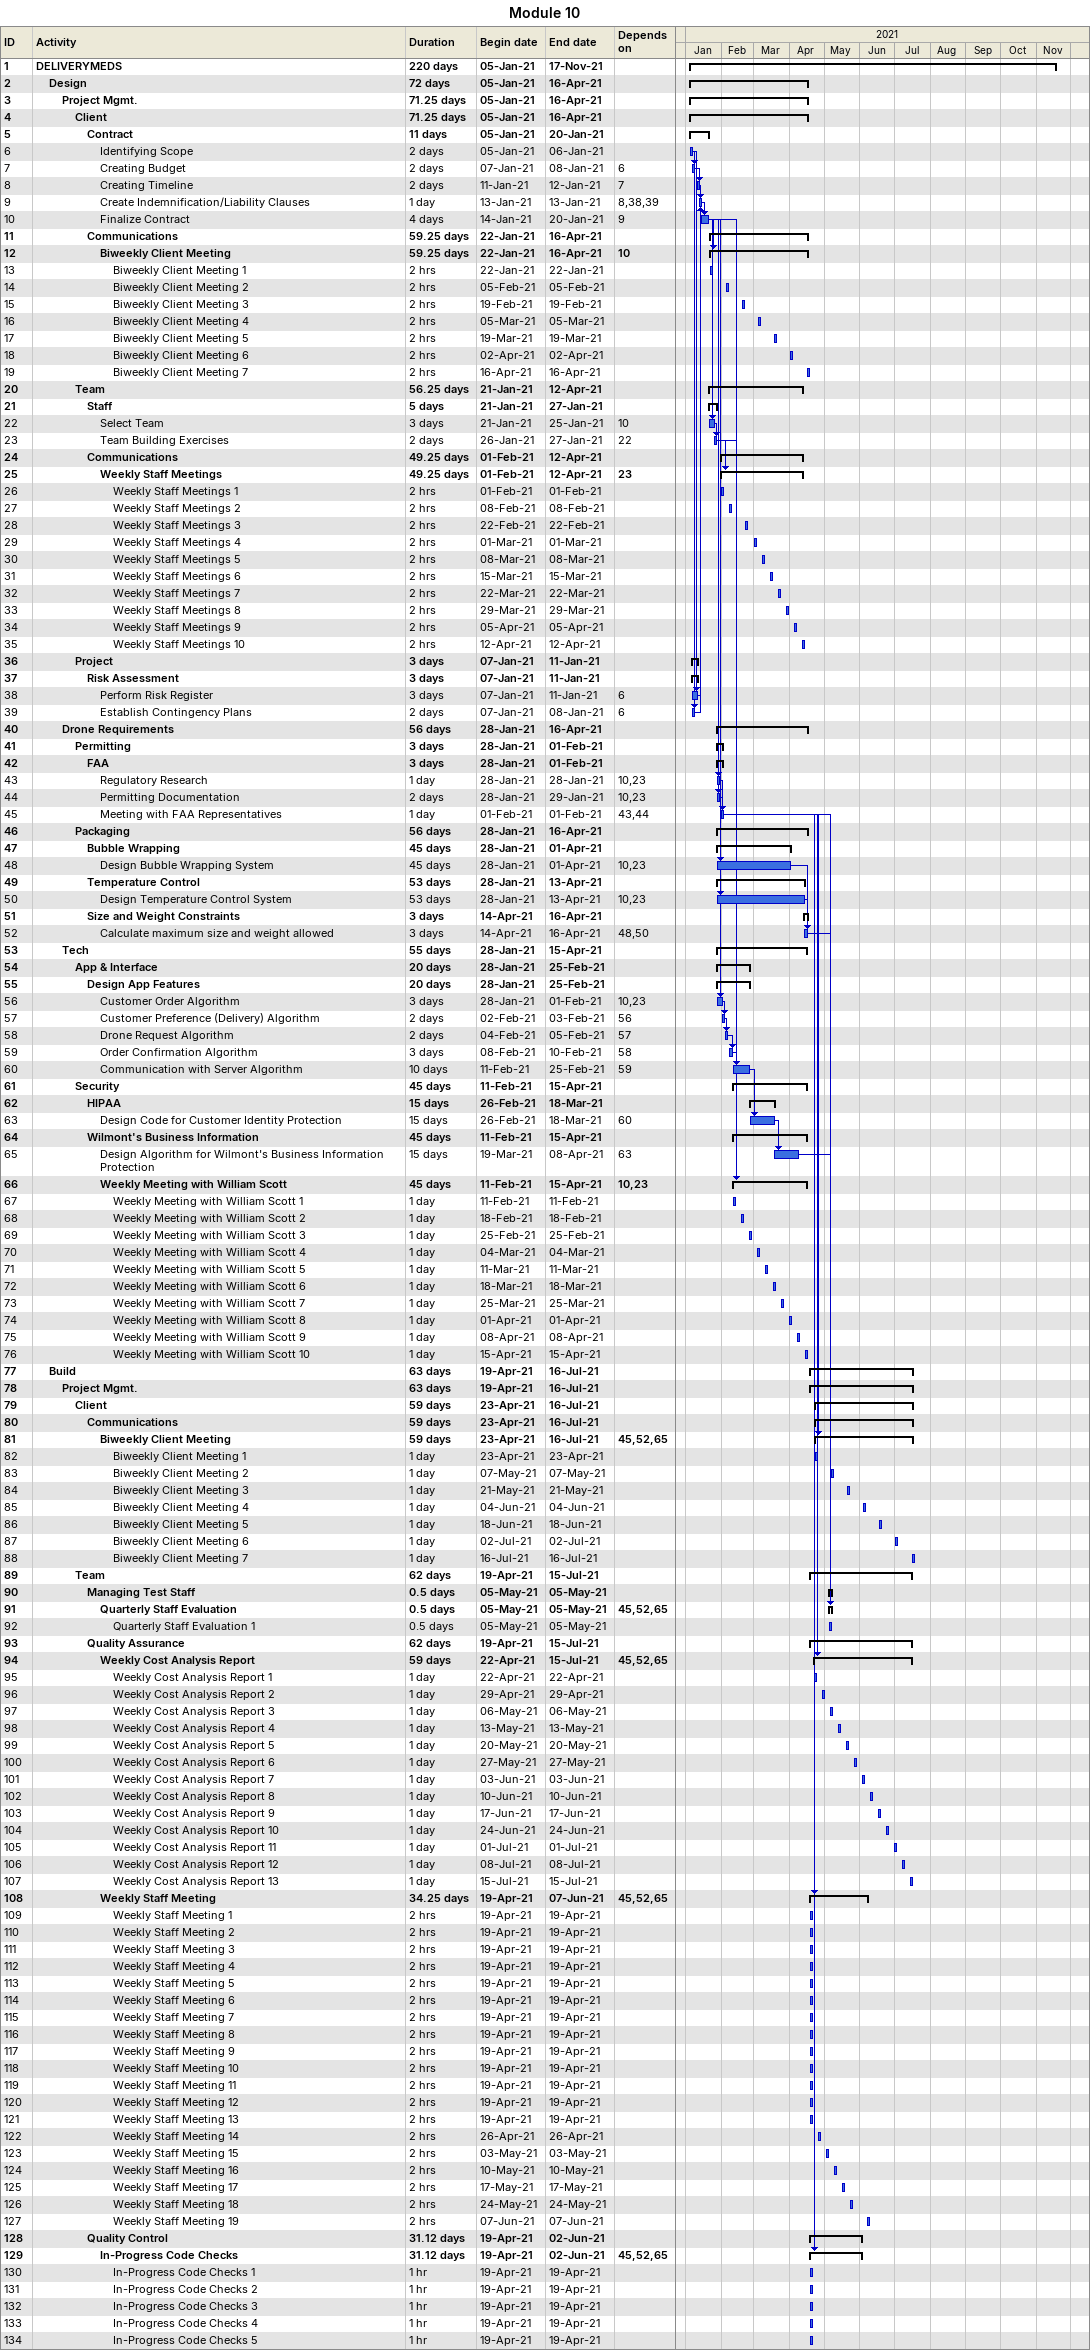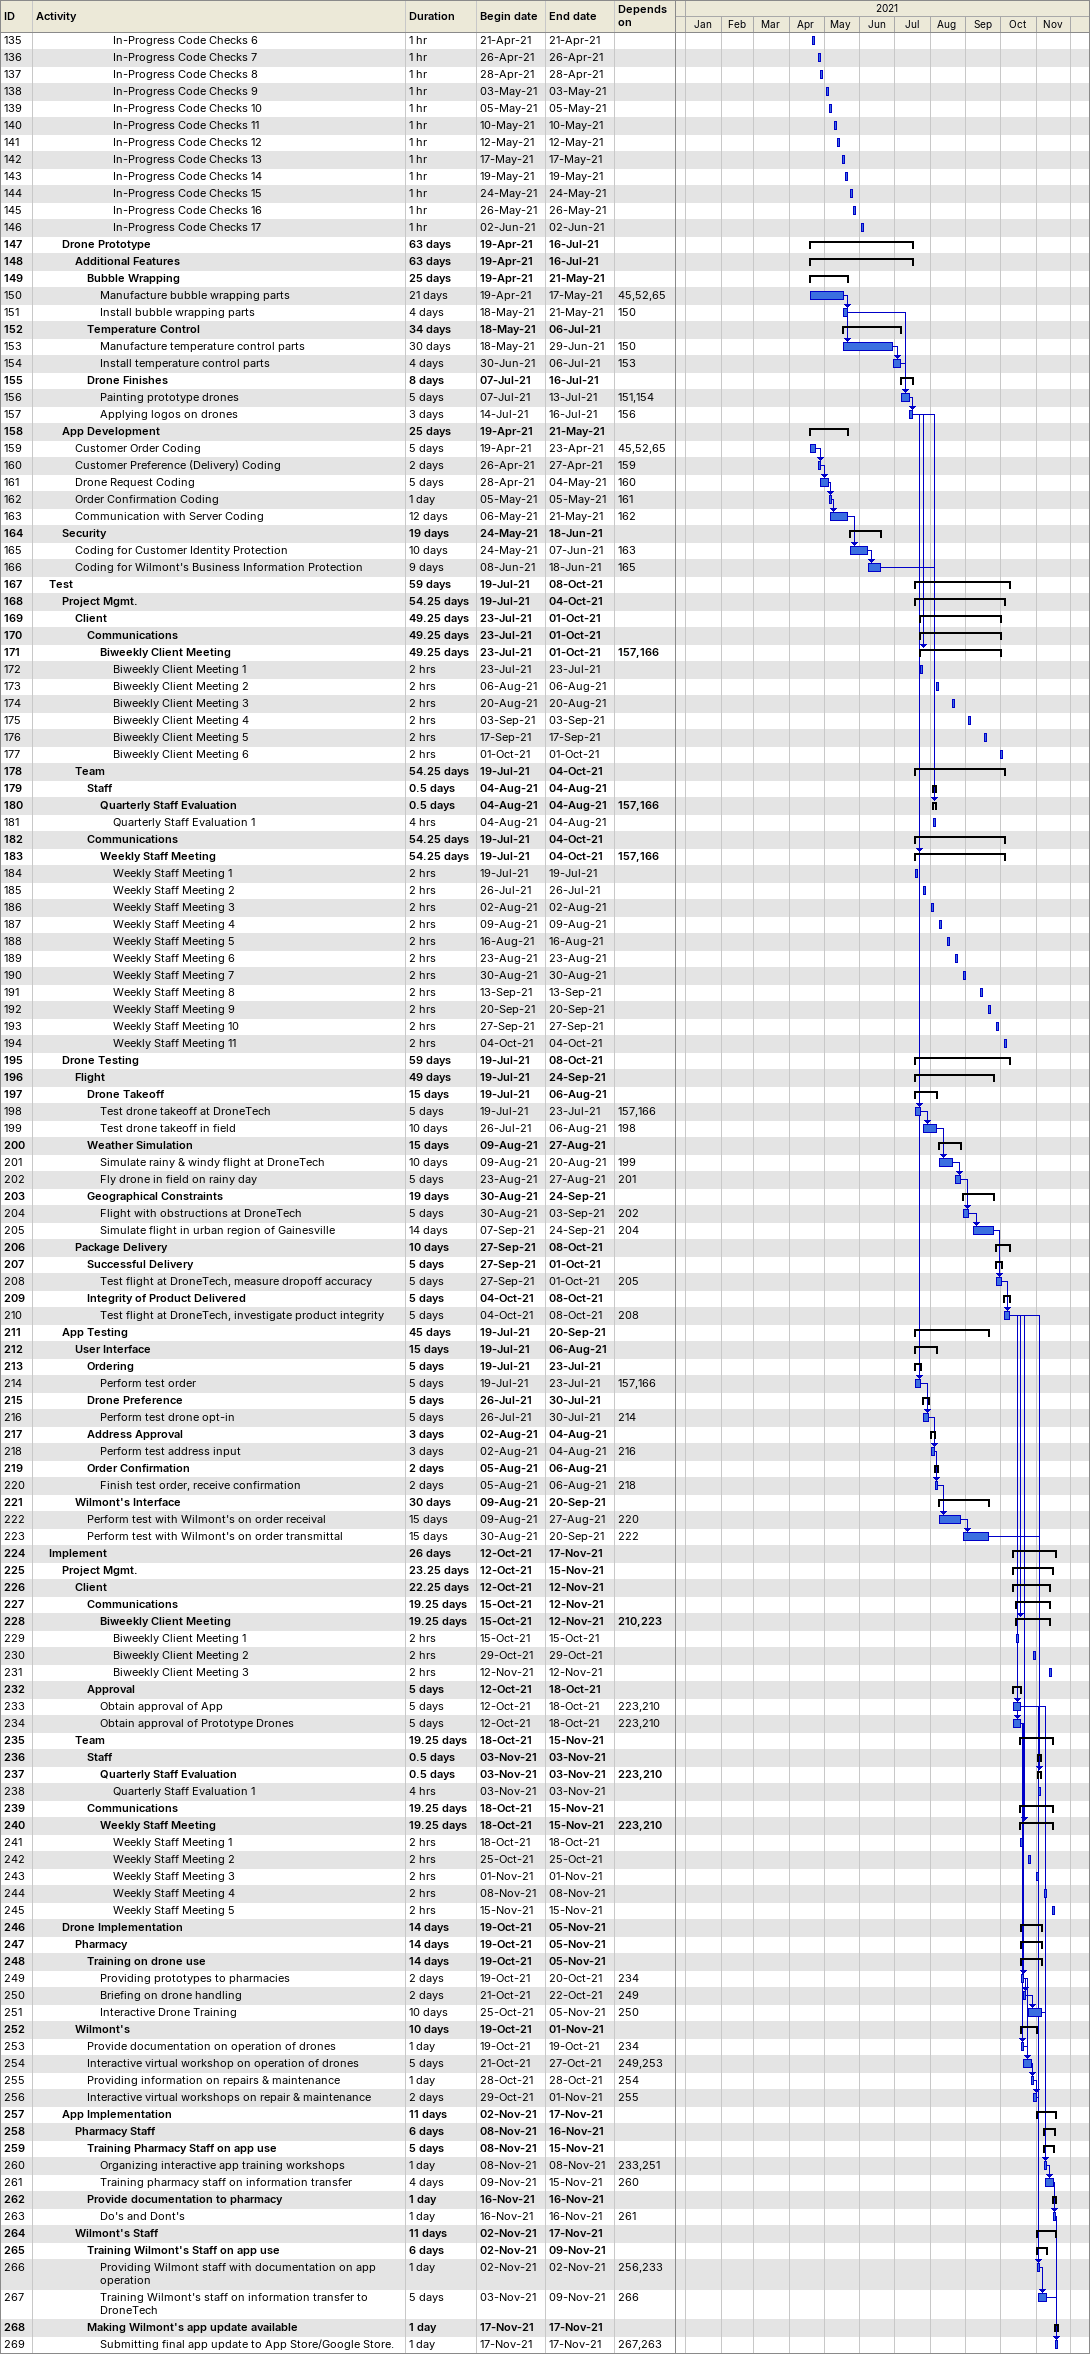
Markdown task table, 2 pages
Module 10

| ID | Level | Task | Duration | Start | Finish | Predecessors |
|---|---|---|---|---|---|---|
| 1 | 1 | **DELIVERYMEDS** | 220d | 2021-01-05 | 2021-11-17 |  |
| 2 | 2 | **Design** | 72d | 2021-01-05 | 2021-04-16 |  |
| 3 | 3 | **Project Mgmt.** | 71.25d | 2021-01-05 | 2021-04-16 |  |
| 4 | 4 | **Client** | 71.25d | 2021-01-05 | 2021-04-16 |  |
| 5 | 5 | **Contract** | 11d | 2021-01-05 | 2021-01-20 |  |
| 6 | 6 | Identifying Scope | 2d | 2021-01-05 | 2021-01-06 |  |
| 7 | 6 | Creating Budget | 2d | 2021-01-07 | 2021-01-08 | 6 |
| 8 | 6 | Creating Timeline | 2d | 2021-01-11 | 2021-01-12 | 7 |
| 9 | 6 | Create Indemnification/Liability Clauses | 1d | 2021-01-13 | 2021-01-13 | 8, 38, 39 |
| 10 | 6 | Finalize Contract | 4d | 2021-01-14 | 2021-01-20 | 9 |
| 11 | 5 | **Communications** | 59.25d | 2021-01-22 | 2021-04-16 |  |
| 12 | 6 | **Biweekly Client Meeting** | 59.25d | 2021-01-22 | 2021-04-16 | 10 |
| 13 | 7 | Biweekly Client Meeting 1 | 2h | 2021-01-22 | 2021-01-22 |  |
| 14 | 7 | Biweekly Client Meeting 2 | 2h | 2021-02-05 | 2021-02-05 |  |
| 15 | 7 | Biweekly Client Meeting 3 | 2h | 2021-02-19 | 2021-02-19 |  |
| 16 | 7 | Biweekly Client Meeting 4 | 2h | 2021-03-05 | 2021-03-05 |  |
| 17 | 7 | Biweekly Client Meeting 5 | 2h | 2021-03-19 | 2021-03-19 |  |
| 18 | 7 | Biweekly Client Meeting 6 | 2h | 2021-04-02 | 2021-04-02 |  |
| 19 | 7 | Biweekly Client Meeting 7 | 2h | 2021-04-16 | 2021-04-16 |  |
| 20 | 4 | **Team** | 56.25d | 2021-01-21 | 2021-04-12 |  |
| 21 | 5 | **Staff** | 5d | 2021-01-21 | 2021-01-27 |  |
| 22 | 6 | Select Team | 3d | 2021-01-21 | 2021-01-25 | 10 |
| 23 | 6 | Team Building Exercises | 2d | 2021-01-26 | 2021-01-27 | 22 |
| 24 | 5 | **Communications** | 49.25d | 2021-02-01 | 2021-04-12 |  |
| 25 | 6 | **Weekly Staff Meetings** | 49.25d | 2021-02-01 | 2021-04-12 | 23 |
| 26 | 7 | Weekly Staff Meetings 1 | 2h | 2021-02-01 | 2021-02-01 |  |
| 27 | 7 | Weekly Staff Meetings 2 | 2h | 2021-02-08 | 2021-02-08 |  |
| 28 | 7 | Weekly Staff Meetings 3 | 2h | 2021-02-22 | 2021-02-22 |  |
| 29 | 7 | Weekly Staff Meetings 4 | 2h | 2021-03-01 | 2021-03-01 |  |
| 30 | 7 | Weekly Staff Meetings 5 | 2h | 2021-03-08 | 2021-03-08 |  |
| 31 | 7 | Weekly Staff Meetings 6 | 2h | 2021-03-15 | 2021-03-15 |  |
| 32 | 7 | Weekly Staff Meetings 7 | 2h | 2021-03-22 | 2021-03-22 |  |
| 33 | 7 | Weekly Staff Meetings 8 | 2h | 2021-03-29 | 2021-03-29 |  |
| 34 | 7 | Weekly Staff Meetings 9 | 2h | 2021-04-05 | 2021-04-05 |  |
| 35 | 7 | Weekly Staff Meetings 10 | 2h | 2021-04-12 | 2021-04-12 |  |
| 36 | 4 | **Project** | 3d | 2021-01-07 | 2021-01-11 |  |
| 37 | 5 | **Risk Assessment** | 3d | 2021-01-07 | 2021-01-11 |  |
| 38 | 6 | Perform Risk Register | 3d | 2021-01-07 | 2021-01-11 | 6 |
| 39 | 6 | Establish Contingency Plans | 2d | 2021-01-07 | 2021-01-08 | 6 |
| 40 | 3 | **Drone Requirements** | 56d | 2021-01-28 | 2021-04-16 |  |
| 41 | 4 | **Permitting** | 3d | 2021-01-28 | 2021-02-01 |  |
| 42 | 5 | **FAA** | 3d | 2021-01-28 | 2021-02-01 |  |
| 43 | 6 | Regulatory Research | 1d | 2021-01-28 | 2021-01-28 | 10, 23 |
| 44 | 6 | Permitting Documentation | 2d | 2021-01-28 | 2021-01-29 | 10, 23 |
| 45 | 6 | Meeting with FAA Representatives | 1d | 2021-02-01 | 2021-02-01 | 43, 44 |
| 46 | 4 | **Packaging** | 56d | 2021-01-28 | 2021-04-16 |  |
| 47 | 5 | **Bubble Wrapping** | 45d | 2021-01-28 | 2021-04-01 |  |
| 48 | 6 | Design Bubble Wrapping System | 45d | 2021-01-28 | 2021-04-01 | 10, 23 |
| 49 | 5 | **Temperature Control** | 53d | 2021-01-28 | 2021-04-13 |  |
| 50 | 6 | Design Temperature Control System | 53d | 2021-01-28 | 2021-04-13 | 10, 23 |
| 51 | 5 | **Size and Weight Constraints** | 3d | 2021-04-14 | 2021-04-16 |  |
| 52 | 6 | Calculate maximum size and weight allowed | 3d | 2021-04-14 | 2021-04-16 | 48, 50 |
| 53 | 3 | **Tech** | 55d | 2021-01-28 | 2021-04-15 |  |
| 54 | 4 | **App & Interface** | 20d | 2021-01-28 | 2021-02-25 |  |
| 55 | 5 | **Design App Features** | 20d | 2021-01-28 | 2021-02-25 |  |
| 56 | 6 | Customer Order Algorithm | 3d | 2021-01-28 | 2021-02-01 | 10, 23 |
| 57 | 6 | Customer Preference (Delivery) Algorithm | 2d | 2021-02-02 | 2021-02-03 | 56 |
| 58 | 6 | Drone Request Algorithm | 2d | 2021-02-04 | 2021-02-05 | 57 |
| 59 | 6 | Order Confirmation Algorithm | 3d | 2021-02-08 | 2021-02-10 | 58 |
| 60 | 6 | Communication with Server Algorithm | 10d | 2021-02-11 | 2021-02-25 | 59 |
| 61 | 4 | **Security** | 45d | 2021-02-11 | 2021-04-15 |  |
| 62 | 5 | **HIPAA** | 15d | 2021-02-26 | 2021-03-18 |  |
| 63 | 6 | Design Code for Customer Identity Protection | 15d | 2021-02-26 | 2021-03-18 | 60 |
| 64 | 5 | **Wilmont's Business Information** | 45d | 2021-02-11 | 2021-04-15 |  |
| 65 | 6 | Design Algorithm for Wilmont's Business Information Protection | 15d | 2021-03-19 | 2021-04-08 | 63 |
| 66 | 6 | **Weekly Meeting with William Scott** | 45d | 2021-02-11 | 2021-04-15 | 10, 23 |
| 67 | 7 | Weekly Meeting with William Scott 1 | 1d | 2021-02-11 | 2021-02-11 |  |
| 68 | 7 | Weekly Meeting with William Scott 2 | 1d | 2021-02-18 | 2021-02-18 |  |
| 69 | 7 | Weekly Meeting with William Scott 3 | 1d | 2021-02-25 | 2021-02-25 |  |
| 70 | 7 | Weekly Meeting with William Scott 4 | 1d | 2021-03-04 | 2021-03-04 |  |
| 71 | 7 | Weekly Meeting with William Scott 5 | 1d | 2021-03-11 | 2021-03-11 |  |
| 72 | 7 | Weekly Meeting with William Scott 6 | 1d | 2021-03-18 | 2021-03-18 |  |
| 73 | 7 | Weekly Meeting with William Scott 7 | 1d | 2021-03-25 | 2021-03-25 |  |
| 74 | 7 | Weekly Meeting with William Scott 8 | 1d | 2021-04-01 | 2021-04-01 |  |
| 75 | 7 | Weekly Meeting with William Scott 9 | 1d | 2021-04-08 | 2021-04-08 |  |
| 76 | 7 | Weekly Meeting with William Scott 10 | 1d | 2021-04-15 | 2021-04-15 |  |
| 77 | 2 | **Build** | 63d | 2021-04-19 | 2021-07-16 |  |
| 78 | 3 | **Project Mgmt.** | 63d | 2021-04-19 | 2021-07-16 |  |
| 79 | 4 | **Client** | 59d | 2021-04-23 | 2021-07-16 |  |
| 80 | 5 | **Communications** | 59d | 2021-04-23 | 2021-07-16 |  |
| 81 | 6 | **Biweekly Client Meeting** | 59d | 2021-04-23 | 2021-07-16 | 45, 52, 65 |
| 82 | 7 | Biweekly Client Meeting 1 | 1d | 2021-04-23 | 2021-04-23 |  |
| 83 | 7 | Biweekly Client Meeting 2 | 1d | 2021-05-07 | 2021-05-07 |  |
| 84 | 7 | Biweekly Client Meeting 3 | 1d | 2021-05-21 | 2021-05-21 |  |
| 85 | 7 | Biweekly Client Meeting 4 | 1d | 2021-06-04 | 2021-06-04 |  |
| 86 | 7 | Biweekly Client Meeting 5 | 1d | 2021-06-18 | 2021-06-18 |  |
| 87 | 7 | Biweekly Client Meeting 6 | 1d | 2021-07-02 | 2021-07-02 |  |
| 88 | 7 | Biweekly Client Meeting 7 | 1d | 2021-07-16 | 2021-07-16 |  |
| 89 | 4 | **Team** | 62d | 2021-04-19 | 2021-07-15 |  |
| 90 | 5 | **Managing Test Staff** | 0.5d | 2021-05-05 | 2021-05-05 |  |
| 91 | 6 | **Quarterly Staff Evaluation** | 0.5d | 2021-05-05 | 2021-05-05 | 45, 52, 65 |
| 92 | 7 | Quarterly Staff Evaluation 1 | 0.5d | 2021-05-05 | 2021-05-05 |  |
| 93 | 5 | **Quality Assurance** | 62d | 2021-04-19 | 2021-07-15 |  |
| 94 | 6 | **Weekly Cost Analysis Report** | 59d | 2021-04-22 | 2021-07-15 | 45, 52, 65 |
| 95 | 7 | Weekly Cost Analysis Report 1 | 1d | 2021-04-22 | 2021-04-22 |  |
| 96 | 7 | Weekly Cost Analysis Report 2 | 1d | 2021-04-29 | 2021-04-29 |  |
| 97 | 7 | Weekly Cost Analysis Report 3 | 1d | 2021-05-06 | 2021-05-06 |  |
| 98 | 7 | Weekly Cost Analysis Report 4 | 1d | 2021-05-13 | 2021-05-13 |  |
| 99 | 7 | Weekly Cost Analysis Report 5 | 1d | 2021-05-20 | 2021-05-20 |  |
| 100 | 7 | Weekly Cost Analysis Report 6 | 1d | 2021-05-27 | 2021-05-27 |  |
| 101 | 7 | Weekly Cost Analysis Report 7 | 1d | 2021-06-03 | 2021-06-03 |  |
| 102 | 7 | Weekly Cost Analysis Report 8 | 1d | 2021-06-10 | 2021-06-10 |  |
| 103 | 7 | Weekly Cost Analysis Report 9 | 1d | 2021-06-17 | 2021-06-17 |  |
| 104 | 7 | Weekly Cost Analysis Report 10 | 1d | 2021-06-24 | 2021-06-24 |  |
| 105 | 7 | Weekly Cost Analysis Report 11 | 1d | 2021-07-01 | 2021-07-01 |  |
| 106 | 7 | Weekly Cost Analysis Report 12 | 1d | 2021-07-08 | 2021-07-08 |  |
| 107 | 7 | Weekly Cost Analysis Report 13 | 1d | 2021-07-15 | 2021-07-15 |  |
| 108 | 6 | **Weekly Staff Meeting** | 34.25d | 2021-04-19 | 2021-06-07 | 45, 52, 65 |
| 109 | 7 | Weekly Staff Meeting 1 | 2h | 2021-04-19 | 2021-04-19 |  |
| 110 | 7 | Weekly Staff Meeting 2 | 2h | 2021-04-19 | 2021-04-19 |  |
| 111 | 7 | Weekly Staff Meeting 3 | 2h | 2021-04-19 | 2021-04-19 |  |
| 112 | 7 | Weekly Staff Meeting 4 | 2h | 2021-04-19 | 2021-04-19 |  |
| 113 | 7 | Weekly Staff Meeting 5 | 2h | 2021-04-19 | 2021-04-19 |  |
| 114 | 7 | Weekly Staff Meeting 6 | 2h | 2021-04-19 | 2021-04-19 |  |
| 115 | 7 | Weekly Staff Meeting 7 | 2h | 2021-04-19 | 2021-04-19 |  |
| 116 | 7 | Weekly Staff Meeting 8 | 2h | 2021-04-19 | 2021-04-19 |  |
| 117 | 7 | Weekly Staff Meeting 9 | 2h | 2021-04-19 | 2021-04-19 |  |
| 118 | 7 | Weekly Staff Meeting 10 | 2h | 2021-04-19 | 2021-04-19 |  |
| 119 | 7 | Weekly Staff Meeting 11 | 2h | 2021-04-19 | 2021-04-19 |  |
| 120 | 7 | Weekly Staff Meeting 12 | 2h | 2021-04-19 | 2021-04-19 |  |
| 121 | 7 | Weekly Staff Meeting 13 | 2h | 2021-04-19 | 2021-04-19 |  |
| 122 | 7 | Weekly Staff Meeting 14 | 2h | 2021-04-26 | 2021-04-26 |  |
| 123 | 7 | Weekly Staff Meeting 15 | 2h | 2021-05-03 | 2021-05-03 |  |
| 124 | 7 | Weekly Staff Meeting 16 | 2h | 2021-05-10 | 2021-05-10 |  |
| 125 | 7 | Weekly Staff Meeting 17 | 2h | 2021-05-17 | 2021-05-17 |  |
| 126 | 7 | Weekly Staff Meeting 18 | 2h | 2021-05-24 | 2021-05-24 |  |
| 127 | 7 | Weekly Staff Meeting 19 | 2h | 2021-06-07 | 2021-06-07 |  |
| 128 | 5 | **Quality Control** | 31.12d | 2021-04-19 | 2021-06-02 |  |
| 129 | 6 | **In-Progress Code Checks** | 31.12d | 2021-04-19 | 2021-06-02 | 45, 52, 65 |
| 130 | 7 | In-Progress Code Checks 1 | 1h | 2021-04-19 | 2021-04-19 |  |
| 131 | 7 | In-Progress Code Checks 2 | 1h | 2021-04-19 | 2021-04-19 |  |
| 132 | 7 | In-Progress Code Checks 3 | 1h | 2021-04-19 | 2021-04-19 |  |
| 133 | 7 | In-Progress Code Checks 4 | 1h | 2021-04-19 | 2021-04-19 |  |
| 134 | 7 | In-Progress Code Checks 5 | 1h | 2021-04-19 | 2021-04-19 |  |
| 135 | 7 | In-Progress Code Checks 6 | 1h | 2021-04-21 | 2021-04-21 |  |
| 136 | 7 | In-Progress Code Checks 7 | 1h | 2021-04-26 | 2021-04-26 |  |
| 137 | 7 | In-Progress Code Checks 8 | 1h | 2021-04-28 | 2021-04-28 |  |
| 138 | 7 | In-Progress Code Checks 9 | 1h | 2021-05-03 | 2021-05-03 |  |
| 139 | 7 | In-Progress Code Checks 10 | 1h | 2021-05-05 | 2021-05-05 |  |
| 140 | 7 | In-Progress Code Checks 11 | 1h | 2021-05-10 | 2021-05-10 |  |
| 141 | 7 | In-Progress Code Checks 12 | 1h | 2021-05-12 | 2021-05-12 |  |
| 142 | 7 | In-Progress Code Checks 13 | 1h | 2021-05-17 | 2021-05-17 |  |
| 143 | 7 | In-Progress Code Checks 14 | 1h | 2021-05-19 | 2021-05-19 |  |
| 144 | 7 | In-Progress Code Checks 15 | 1h | 2021-05-24 | 2021-05-24 |  |
| 145 | 7 | In-Progress Code Checks 16 | 1h | 2021-05-26 | 2021-05-26 |  |
| 146 | 7 | In-Progress Code Checks 17 | 1h | 2021-06-02 | 2021-06-02 |  |
| 147 | 3 | **Drone Prototype** | 63d | 2021-04-19 | 2021-07-16 |  |
| 148 | 4 | **Additional Features** | 63d | 2021-04-19 | 2021-07-16 |  |
| 149 | 5 | **Bubble Wrapping** | 25d | 2021-04-19 | 2021-05-21 |  |
| 150 | 6 | Manufacture bubble wrapping parts | 21d | 2021-04-19 | 2021-05-17 | 45, 52, 65 |
| 151 | 6 | Install bubble wrapping parts | 4d | 2021-05-18 | 2021-05-21 | 150 |
| 152 | 5 | **Temperature Control** | 34d | 2021-05-18 | 2021-07-06 |  |
| 153 | 6 | Manufacture temperature control parts | 30d | 2021-05-18 | 2021-06-29 | 150 |
| 154 | 6 | Install temperature control parts | 4d | 2021-06-30 | 2021-07-06 | 153 |
| 155 | 5 | **Drone Finishes** | 8d | 2021-07-07 | 2021-07-16 |  |
| 156 | 6 | Painting prototype drones | 5d | 2021-07-07 | 2021-07-13 | 151, 154 |
| 157 | 6 | Applying logos on drones | 3d | 2021-07-14 | 2021-07-16 | 156 |
| 158 | 3 | **App Development** | 25d | 2021-04-19 | 2021-05-21 |  |
| 159 | 4 | Customer Order Coding | 5d | 2021-04-19 | 2021-04-23 | 45, 52, 65 |
| 160 | 4 | Customer Preference (Delivery) Coding | 2d | 2021-04-26 | 2021-04-27 | 159 |
| 161 | 4 | Drone Request Coding | 5d | 2021-04-28 | 2021-05-04 | 160 |
| 162 | 4 | Order Confirmation Coding | 1d | 2021-05-05 | 2021-05-05 | 161 |
| 163 | 4 | Communication with Server Coding | 12d | 2021-05-06 | 2021-05-21 | 162 |
| 164 | 3 | **Security** | 19d | 2021-05-24 | 2021-06-18 |  |
| 165 | 4 | Coding for Customer Identity Protection | 10d | 2021-05-24 | 2021-06-07 | 163 |
| 166 | 4 | Coding for Wilmont's Business Information Protection | 9d | 2021-06-08 | 2021-06-18 | 165 |
| 167 | 2 | **Test** | 59d | 2021-07-19 | 2021-10-08 |  |
| 168 | 3 | **Project Mgmt.** | 54.25d | 2021-07-19 | 2021-10-04 |  |
| 169 | 4 | **Client** | 49.25d | 2021-07-23 | 2021-10-01 |  |
| 170 | 5 | **Communications** | 49.25d | 2021-07-23 | 2021-10-01 |  |
| 171 | 6 | **Biweekly Client Meeting** | 49.25d | 2021-07-23 | 2021-10-01 | 157, 166 |
| 172 | 7 | Biweekly Client Meeting 1 | 2h | 2021-07-23 | 2021-07-23 |  |
| 173 | 7 | Biweekly Client Meeting 2 | 2h | 2021-08-06 | 2021-08-06 |  |
| 174 | 7 | Biweekly Client Meeting 3 | 2h | 2021-08-20 | 2021-08-20 |  |
| 175 | 7 | Biweekly Client Meeting 4 | 2h | 2021-09-03 | 2021-09-03 |  |
| 176 | 7 | Biweekly Client Meeting 5 | 2h | 2021-09-17 | 2021-09-17 |  |
| 177 | 7 | Biweekly Client Meeting 6 | 2h | 2021-10-01 | 2021-10-01 |  |
| 178 | 4 | **Team** | 54.25d | 2021-07-19 | 2021-10-04 |  |
| 179 | 5 | **Staff** | 0.5d | 2021-08-04 | 2021-08-04 |  |
| 180 | 6 | **Quarterly Staff Evaluation** | 0.5d | 2021-08-04 | 2021-08-04 | 157, 166 |
| 181 | 7 | Quarterly Staff Evaluation 1 | 4h | 2021-08-04 | 2021-08-04 |  |
| 182 | 5 | **Communications** | 54.25d | 2021-07-19 | 2021-10-04 |  |
| 183 | 6 | **Weekly Staff Meeting** | 54.25d | 2021-07-19 | 2021-10-04 | 157, 166 |
| 184 | 7 | Weekly Staff Meeting 1 | 2h | 2021-07-19 | 2021-07-19 |  |
| 185 | 7 | Weekly Staff Meeting 2 | 2h | 2021-07-26 | 2021-07-26 |  |
| 186 | 7 | Weekly Staff Meeting 3 | 2h | 2021-08-02 | 2021-08-02 |  |
| 187 | 7 | Weekly Staff Meeting 4 | 2h | 2021-08-09 | 2021-08-09 |  |
| 188 | 7 | Weekly Staff Meeting 5 | 2h | 2021-08-16 | 2021-08-16 |  |
| 189 | 7 | Weekly Staff Meeting 6 | 2h | 2021-08-23 | 2021-08-23 |  |
| 190 | 7 | Weekly Staff Meeting 7 | 2h | 2021-08-30 | 2021-08-30 |  |
| 191 | 7 | Weekly Staff Meeting 8 | 2h | 2021-09-13 | 2021-09-13 |  |
| 192 | 7 | Weekly Staff Meeting 9 | 2h | 2021-09-20 | 2021-09-20 |  |
| 193 | 7 | Weekly Staff Meeting 10 | 2h | 2021-09-27 | 2021-09-27 |  |
| 194 | 7 | Weekly Staff Meeting 11 | 2h | 2021-10-04 | 2021-10-04 |  |
| 195 | 3 | **Drone Testing** | 59d | 2021-07-19 | 2021-10-08 |  |
| 196 | 4 | **Flight** | 49d | 2021-07-19 | 2021-09-24 |  |
| 197 | 5 | **Drone Takeoff** | 15d | 2021-07-19 | 2021-08-06 |  |
| 198 | 6 | Test drone takeoff at DroneTech | 5d | 2021-07-19 | 2021-07-23 | 157, 166 |
| 199 | 6 | Test drone takeoff in field | 10d | 2021-07-26 | 2021-08-06 | 198 |
| 200 | 5 | **Weather Simulation** | 15d | 2021-08-09 | 2021-08-27 |  |
| 201 | 6 | Simulate rainy & windy flight at DroneTech | 10d | 2021-08-09 | 2021-08-20 | 199 |
| 202 | 6 | Fly drone in field on rainy day | 5d | 2021-08-23 | 2021-08-27 | 201 |
| 203 | 5 | **Geographical Constraints** | 19d | 2021-08-30 | 2021-09-24 |  |
| 204 | 6 | Flight with obstructions at DroneTech | 5d | 2021-08-30 | 2021-09-03 | 202 |
| 205 | 6 | Simulate flight in urban region of Gainesville | 14d | 2021-09-07 | 2021-09-24 | 204 |
| 206 | 4 | **Package Delivery** | 10d | 2021-09-27 | 2021-10-08 |  |
| 207 | 5 | **Successful Delivery** | 5d | 2021-09-27 | 2021-10-01 |  |
| 208 | 6 | Test flight at DroneTech, measure dropoff accuracy | 5d | 2021-09-27 | 2021-10-01 | 205 |
| 209 | 5 | **Integrity of Product Delivered** | 5d | 2021-10-04 | 2021-10-08 |  |
| 210 | 6 | Test flight at DroneTech, investigate product integrity | 5d | 2021-10-04 | 2021-10-08 | 208 |
| 211 | 3 | **App Testing** | 45d | 2021-07-19 | 2021-09-20 |  |
| 212 | 4 | **User Interface** | 15d | 2021-07-19 | 2021-08-06 |  |
| 213 | 5 | **Ordering** | 5d | 2021-07-19 | 2021-07-23 |  |
| 214 | 6 | Perform test order | 5d | 2021-07-19 | 2021-07-23 | 157, 166 |
| 215 | 5 | **Drone Preference** | 5d | 2021-07-26 | 2021-07-30 |  |
| 216 | 6 | Perform test drone opt-in | 5d | 2021-07-26 | 2021-07-30 | 214 |
| 217 | 5 | **Address Approval** | 3d | 2021-08-02 | 2021-08-04 |  |
| 218 | 6 | Perform test address input | 3d | 2021-08-02 | 2021-08-04 | 216 |
| 219 | 5 | **Order Confirmation** | 2d | 2021-08-05 | 2021-08-06 |  |
| 220 | 6 | Finish test order, receive confirmation | 2d | 2021-08-05 | 2021-08-06 | 218 |
| 221 | 4 | **Wilmont's Interface** | 30d | 2021-08-09 | 2021-09-20 |  |
| 222 | 5 | Perform test with Wilmont's on order receival | 15d | 2021-08-09 | 2021-08-27 | 220 |
| 223 | 5 | Perform test with Wilmont's on order transmittal | 15d | 2021-08-30 | 2021-09-20 | 222 |
| 224 | 2 | **Implement** | 26d | 2021-10-12 | 2021-11-17 |  |
| 225 | 3 | **Project Mgmt.** | 23.25d | 2021-10-12 | 2021-11-15 |  |
| 226 | 4 | **Client** | 22.25d | 2021-10-12 | 2021-11-12 |  |
| 227 | 5 | **Communications** | 19.25d | 2021-10-15 | 2021-11-12 |  |
| 228 | 6 | **Biweekly Client Meeting** | 19.25d | 2021-10-15 | 2021-11-12 | 210, 223 |
| 229 | 7 | Biweekly Client Meeting 1 | 2h | 2021-10-15 | 2021-10-15 |  |
| 230 | 7 | Biweekly Client Meeting 2 | 2h | 2021-10-29 | 2021-10-29 |  |
| 231 | 7 | Biweekly Client Meeting 3 | 2h | 2021-11-12 | 2021-11-12 |  |
| 232 | 5 | **Approval** | 5d | 2021-10-12 | 2021-10-18 |  |
| 233 | 6 | Obtain approval of App | 5d | 2021-10-12 | 2021-10-18 | 223, 210 |
| 234 | 6 | Obtain approval of Prototype Drones | 5d | 2021-10-12 | 2021-10-18 | 223, 210 |
| 235 | 4 | **Team** | 19.25d | 2021-10-18 | 2021-11-15 |  |
| 236 | 5 | **Staff** | 0.5d | 2021-11-03 | 2021-11-03 |  |
| 237 | 6 | **Quarterly Staff Evaluation** | 0.5d | 2021-11-03 | 2021-11-03 | 223, 210 |
| 238 | 7 | Quarterly Staff Evaluation 1 | 4h | 2021-11-03 | 2021-11-03 |  |
| 239 | 5 | **Communications** | 19.25d | 2021-10-18 | 2021-11-15 |  |
| 240 | 6 | **Weekly Staff Meeting** | 19.25d | 2021-10-18 | 2021-11-15 | 223, 210 |
| 241 | 7 | Weekly Staff Meeting 1 | 2h | 2021-10-18 | 2021-10-18 |  |
| 242 | 7 | Weekly Staff Meeting 2 | 2h | 2021-10-25 | 2021-10-25 |  |
| 243 | 7 | Weekly Staff Meeting 3 | 2h | 2021-11-01 | 2021-11-01 |  |
| 244 | 7 | Weekly Staff Meeting 4 | 2h | 2021-11-08 | 2021-11-08 |  |
| 245 | 7 | Weekly Staff Meeting 5 | 2h | 2021-11-15 | 2021-11-15 |  |
| 246 | 3 | **Drone Implementation** | 14d | 2021-10-19 | 2021-11-05 |  |
| 247 | 4 | **Pharmacy** | 14d | 2021-10-19 | 2021-11-05 |  |
| 248 | 5 | **Training on drone use** | 14d | 2021-10-19 | 2021-11-05 |  |
| 249 | 6 | Providing prototypes to pharmacies | 2d | 2021-10-19 | 2021-10-20 | 234 |
| 250 | 6 | Briefing on drone handling | 2d | 2021-10-21 | 2021-10-22 | 249 |
| 251 | 6 | Interactive Drone Training | 10d | 2021-10-25 | 2021-11-05 | 250 |
| 252 | 4 | **Wilmont's** | 10d | 2021-10-19 | 2021-11-01 |  |
| 253 | 5 | Provide documentation on operation of drones | 1d | 2021-10-19 | 2021-10-19 | 234 |
| 254 | 5 | Interactive virtual workshop on operation of drones | 5d | 2021-10-21 | 2021-10-27 | 249, 253 |
| 255 | 5 | Providing information on repairs & maintenance | 1d | 2021-10-28 | 2021-10-28 | 254 |
| 256 | 5 | Interactive virtual workshops on repair & maintenance | 2d | 2021-10-29 | 2021-11-01 | 255 |
| 257 | 3 | **App Implementation** | 11d | 2021-11-02 | 2021-11-17 |  |
| 258 | 4 | **Pharmacy Staff** | 6d | 2021-11-08 | 2021-11-16 |  |
| 259 | 5 | **Training Pharmacy Staff on app use** | 5d | 2021-11-08 | 2021-11-15 |  |
| 260 | 6 | Organizing interactive app training workshops | 1d | 2021-11-08 | 2021-11-08 | 233, 251 |
| 261 | 6 | Training pharmacy staff on information transfer | 4d | 2021-11-09 | 2021-11-15 | 260 |
| 262 | 5 | **Provide documentation to pharmacy** | 1d | 2021-11-16 | 2021-11-16 |  |
| 263 | 6 | Do's and Dont's | 1d | 2021-11-16 | 2021-11-16 | 261 |
| 264 | 4 | **Wilmont's Staff** | 11d | 2021-11-02 | 2021-11-17 |  |
| 265 | 5 | **Training Wilmont's Staff on app use** | 6d | 2021-11-02 | 2021-11-09 |  |
| 266 | 6 | Providing Wilmont staff with documentation on app operation | 1d | 2021-11-02 | 2021-11-02 | 256, 233 |
| 267 | 6 | Training Wilmont's staff on information transfer to DroneTech | 5d | 2021-11-03 | 2021-11-09 | 266 |
| 268 | 5 | **Making Wilmont's app update available** | 1d | 2021-11-17 | 2021-11-17 |  |
| 269 | 6 | Submitting final app update to App Store/Google Store. | 1d | 2021-11-17 | 2021-11-17 | 267, 263 |
